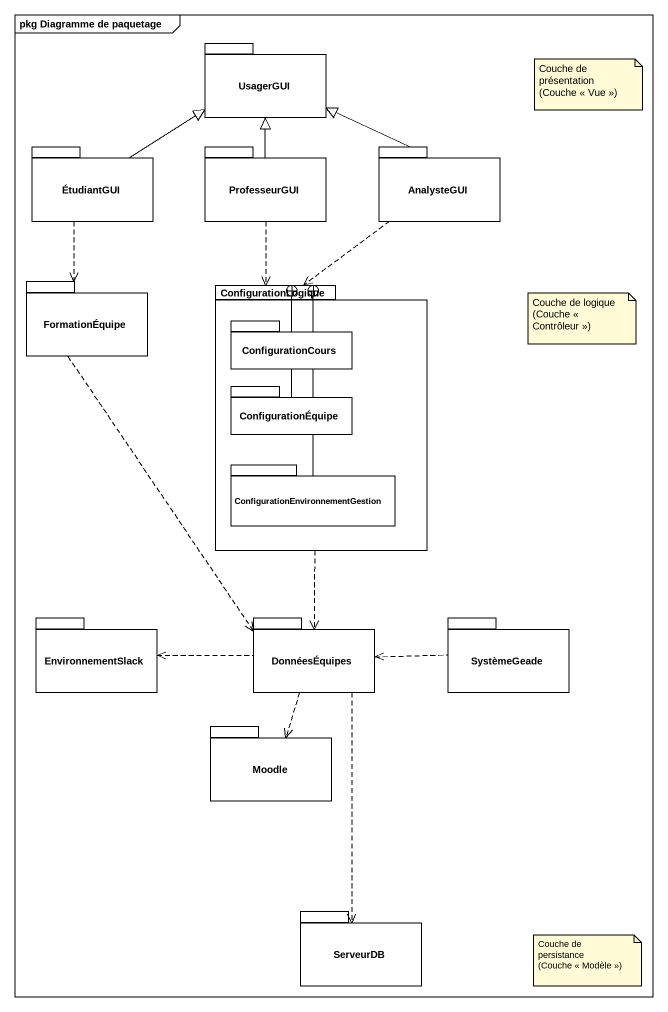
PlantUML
@startuml
mainframe pkg Diagramme de paquetage
package UsagerGUI {
}
package ÉtudiantGUI {
}
package ProfesseurGUI {
}
package AnalysteGUI {
}
package FormationÉquipe {
}
package ConfigurationLogique {
  package ConfigurationCours {
  }
  package ConfigurationÉquipe {
  }
  package "ConfigurationEnvironnementGestion" as ConfigurationEnvironnementGe {
  }
}
package EnvironnementSlack {
}
package DonnéesÉquipes {
}
package SystèmeGeade {
}
package Moodle {
}
package ServeurDB {
}
ÉtudiantGUI -up-|> UsagerGUI
ÉtudiantGUI ..> FormationÉquipe
ProfesseurGUI -up-|> UsagerGUI
ProfesseurGUI ..> ConfigurationLogique
AnalysteGUI -left-|> UsagerGUI
AnalysteGUI ..> ConfigurationLogique
FormationÉquipe ..> DonnéesÉquipes
ConfigurationLogique ..> DonnéesÉquipes
ConfigurationCours --+ ConfigurationLogique
ConfigurationÉquipe -right-+ ConfigurationLogique
ConfigurationEnvironnementGe -up-+ ConfigurationLogique
EnvironnementSlack <.right. DonnéesÉquipes
DonnéesÉquipes <.right. SystèmeGeade
DonnéesÉquipes ..> Moodle
DonnéesÉquipes ..> ServeurDB
note as N1
  Couche de présentation
  (Couche << Vue >>)
end note
note as N2
  Couche de logique
  (Couche << Contrôleur >>)
end note
note as N3
  Couche de persistance
  (Couche << Modèle >>)
end note
@enduml
